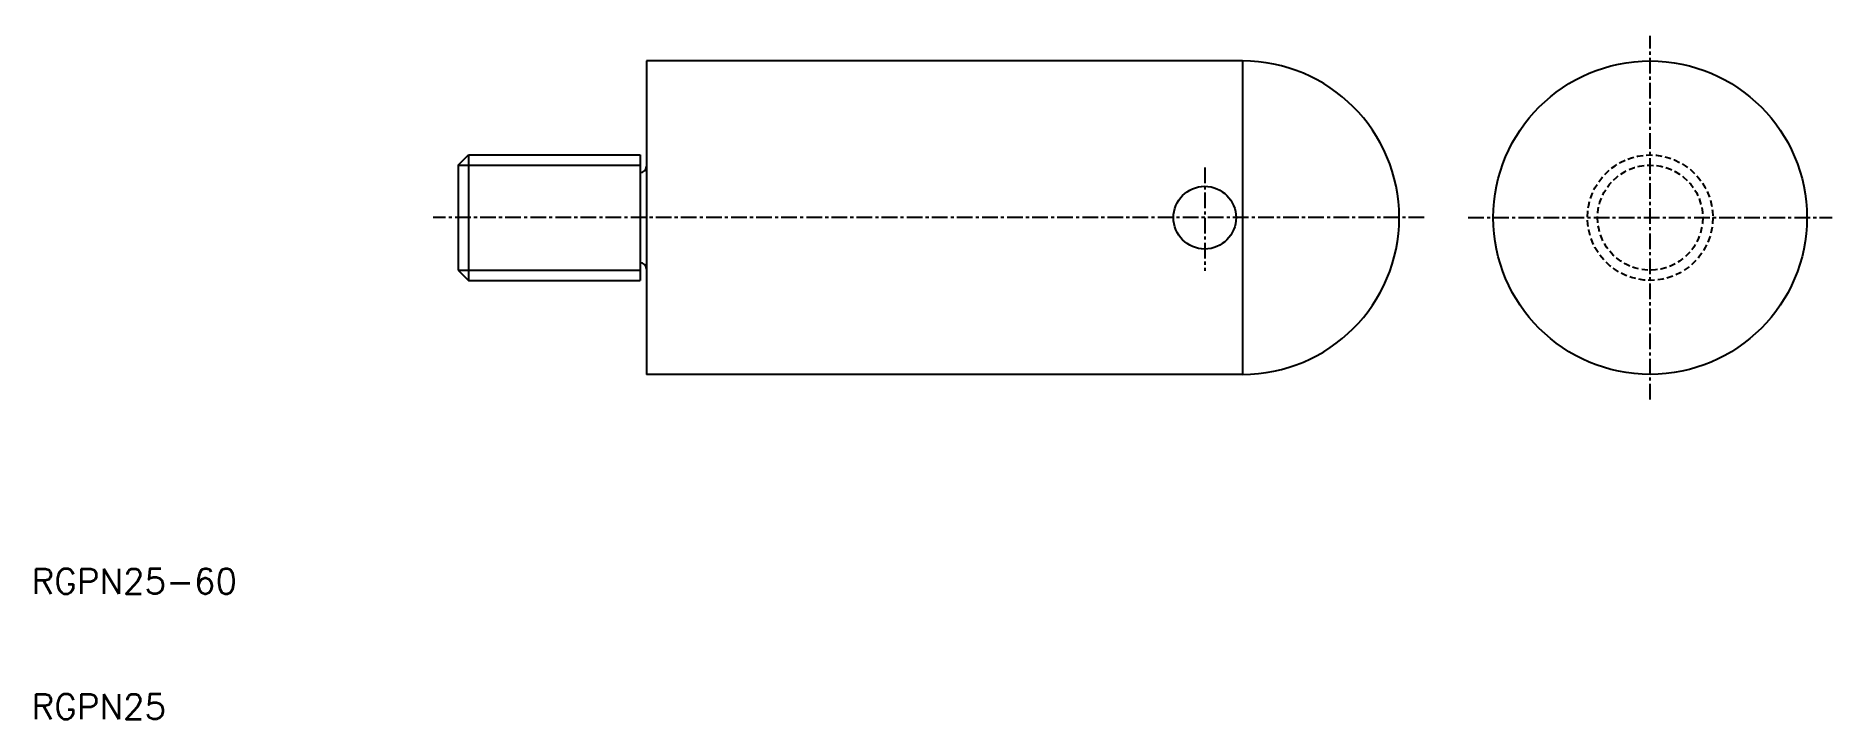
# Model space of a CAD drawing. Extents: x 10 to 154, y 10 to 64.
import ezdxf

# ---------------------------------------------------------------- set-up
doc = ezdxf.new("R2010")
doc.units = 0
doc.linetypes.add('CENTER', pattern=[2, 1.25, -0.25, 0.25, -0.25])
doc.linetypes.add('DASHED', pattern=[0.75, 0.5, -0.25])
doc.layers.get('0').update_dxf_attribs({"linetype": 'CONTINUOUS'})
doc.layers.add('CENTER', color=1, linetype='CENTER')
doc.styles.get("Standard").update_dxf_attribs({"font": 'txt.shx'})

msp = doc.modelspace()

# ---------------------------------------------------------------- linework, layer by layer
at = {"color": 7, "linetype": 'CONTINUOUS'}
for p, q in [((106.5, 62.5), (59, 62.5)), ((59, 62.5), (59, 37.5)), ((106.5, 62.5), (106.5, 37.5)), ((44, 54.188), (44.812, 55)), ((44.812, 55), (58.5, 55)), ((44.812, 55), (44.812, 45)), ((58.5, 55), (58.5, 45)), ((44, 54.188), (44, 45.812)), ((44, 45.812), (44.812, 45)), ((44.812, 45), (58.5, 45)), ((106.5, 37.5), (59, 37.5))]:
    msp.add_line(p, q, dxfattribs=at)
at = {"color": 3, "linetype": 'CONTINUOUS'}
for p, q in [((44, 54.188), (58.5, 54.188)), ((44, 45.812), (58.5, 45.812))]:
    msp.add_line(p, q, dxfattribs=at)
at = {"color": 7, "linetype": 'CONTINUOUS'}
for centre, radius in [((139, 50), 12.5), ((103.5, 50), 2.5)]:
    msp.add_circle(centre, radius, dxfattribs=at)
at = {"color": 3, "linetype": 'DASHED'}
for radius in [5, 4.188]:
    msp.add_circle((139, 50), radius, dxfattribs=at)
at = {"color": 7, "linetype": 'CONTINUOUS'}
for centre, radius, start, end in [((106.5, 50), 12.5, 270, 90), ((58.5, 54.1), 0.5, 270, 0), ((58.5, 45.9), 0.5, 0, 89.999999)]:
    msp.add_arc(centre, radius, start, end, dxfattribs=at)
at = {"layer": 'CENTER', "color": 1, "linetype": 'CENTER'}
for p, q in [((139, 35.5), (139, 64.5)), ((103.5, 53.997129), (103.5, 45.765417)), ((121, 50), (42, 50)), ((124.5, 50), (153.5, 50))]:
    msp.add_line(p, q, dxfattribs=at)
msp.add_point((139, 50), dxfattribs=at)

# ---------------------------------------------------------------- texts
at = {"color": 7, "linetype": 'CONTINUOUS'}
for s, p in [('RGPN25-60', (10, 20)), ('RGPN25', (10, 10))]:
    msp.add_text(s, height=2, dxfattribs=at).set_placement(p)

doc.saveas('drawing.dxf')
